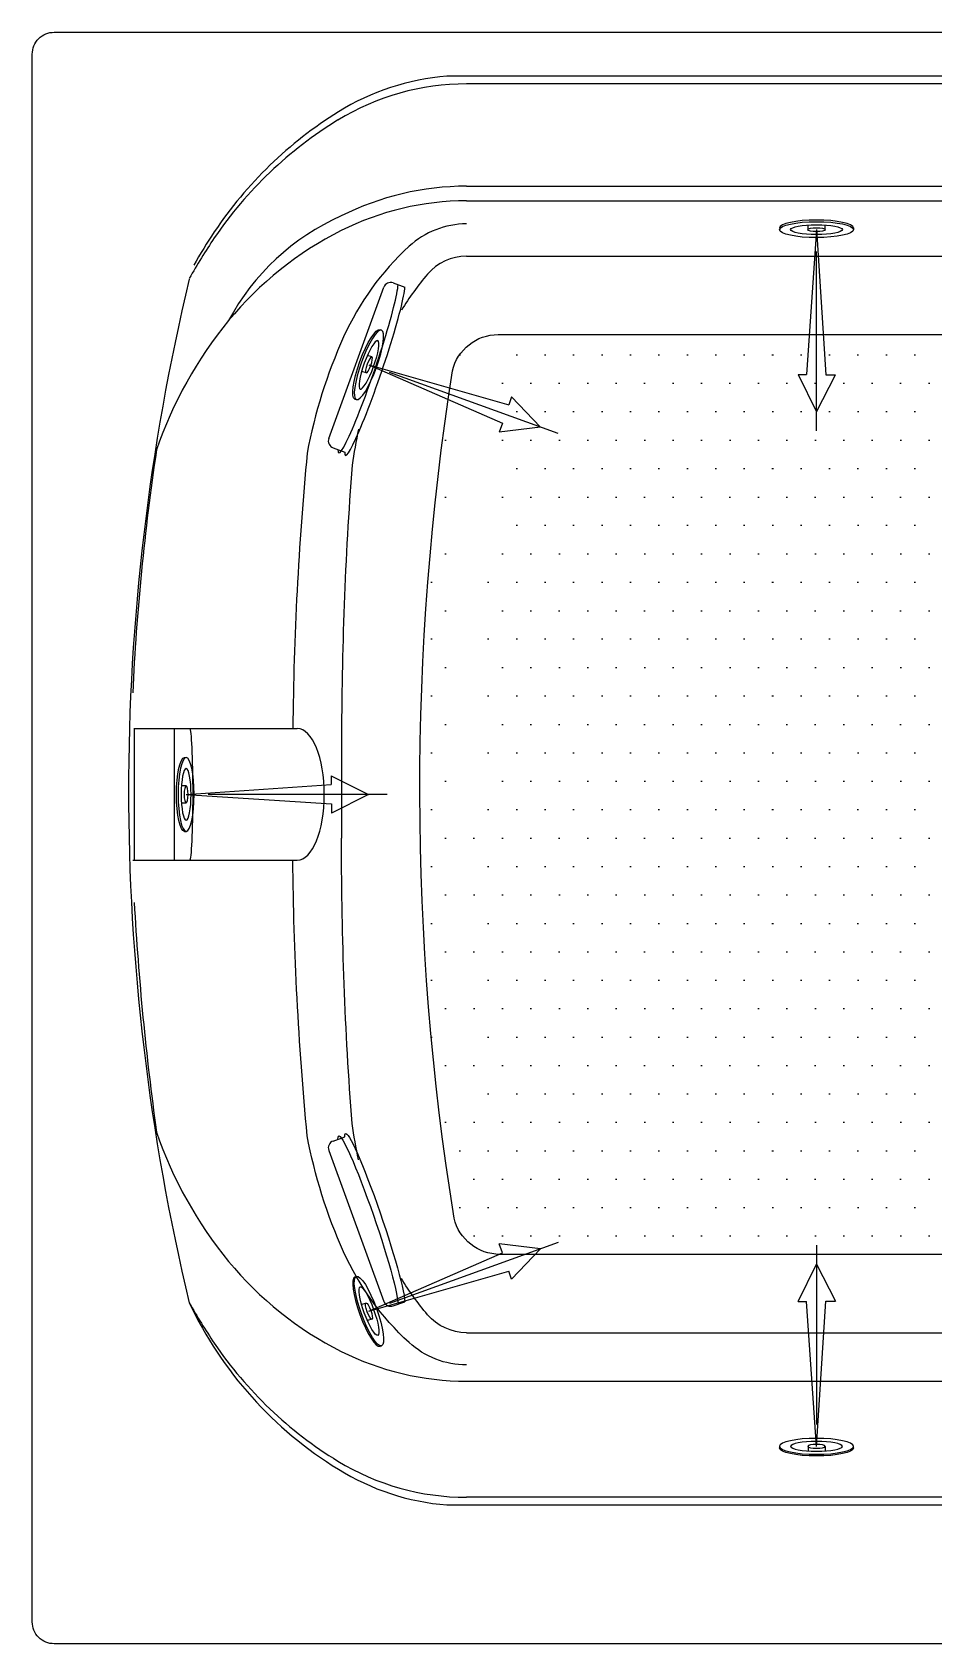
# Model space of a CAD drawing. Header units: millimetres. Extents: x -1239.85 to -1238.25, y 2235.66 to 2236.69.
# Drawn here: x -1239.852 to -1239.349, y 2235.786 to 2236.686 of the extents above; entities that cross this region are included whole.
import ezdxf

# ---------------------------------------------------------------- set-up
doc = ezdxf.new("R2010")
doc.units = ezdxf.units.MM
doc.linetypes.add('CENTER', pattern=[2, 1.25, -0.25, 0.25, -0.25])
for name, color, linetype in [('CONTOR04', 7, 'Continuous'), ('jacuzzi', 1, 'Continuous'), ('LCENTR02', 1, 'CENTER'), ('LCOTA02', 1, 'Continuous')]:
    doc.layers.add(name, color=color, linetype=linetype)

# ---------------------------------------------------------------- blocks, each defined once
blk = doc.blocks.new('A$C302A24D9')
at = {"layer": 'jacuzzi'}
for p, q in [((0, 1.23), (0, 1.02)), ((1.81, 1.02), (1.81, 1.61)), ((2.9, 1.02), (2.9, 1.61)), ((4.71, 1.23), (4.71, 1.02))]:
    blk.add_line(p, q, dxfattribs=at)
at = {"layer": 'jacuzzi', "extrusion": (0, 0, -1)}
for centre, major_axis, ratio, start_param, end_param in [((2.36, 1.23), (2.36, 0), 0.431953, 3.141593, 6.283185), ((2.36, 1.02), (2.36, 0), 0.431953, 3.141593, 9.424778), ((2.36, 1.02), (1.65, 0), 0.381644, 3.141593, 9.424778), ((2.36, 1.02), (0.544, 0), 0.461888, 1.570796326794896, 7.853981633974482)]:
    blk.add_ellipse(centre, major_axis=major_axis, ratio=ratio, start_param=start_param, end_param=end_param, dxfattribs=at)
blk = doc.blocks.new('BMG')
at = {"layer": 'LCENTR02'}
blk.add_line((0, -12.84), (0, 1.55), dxfattribs=at)
at = {"layer": 'LCOTA02'}
for p, q in [((0, 0), (-0.59, -9.27)), ((0, 0), (0.64, -9.26)), ((1.18, -9.25), (0, -11.64)), ((1.18, -9.25), (0.64, -9.26)), ((0, -11.64), (-1.2, -9.27)), ((-0.59, -9.27), (-1.2, -9.27))]:
    blk.add_line(p, q, dxfattribs=at)
at = {"layer": 'CONTOR04', "yscale": 0.5}
blk.add_blockref('A$C302A24D9', (-2.36, -0.51), dxfattribs=at)

msp = doc.modelspace()

# ---------------------------------------------------------------- hatches: boundary and pattern name
at = {"layer": 'jacuzzi'}
h = msp.add_hatch(dxfattribs=at)
h.set_pattern_fill('DOTS', color=256, scale=0.01, style=0)
h.set_pattern_definition([(0, (7.85173, -7.250472), (0.0079375, 0.015875), [0, -0.015875])])
edge = h.paths.add_edge_path()
edge.add_arc((-1238.93071, 2236.03004), 0.02625, 270, 341.80385, ccw=False)
edge.add_line((-1238.93071, 2236.00379), (-1239.59134, 2236.00379))
edge.add_arc((-1239.59134, 2236.03004), 0.02625, 193.31494, 270, ccw=False)
edge.add_arc((-1238.12465, 2236.26341), 1.51132, 171.10303, 189.11494, ccw=False)
edge.add_arc((-1239.59221, 2236.49124), 0.02625, 90, 167.00421, ccw=False)
edge.add_line((-1239.59221, 2236.51749), (-1238.51246, 2236.51749))
edge.add_arc((-1238.51246, 2236.49124), 0.02625, 12.99579, 90, ccw=False)
edge.add_arc((-1239.98002, 2236.26341), 1.51132, -9.11494, 8.89697, ccw=False)
edge.add_arc((-1238.51332, 2236.03004), 0.02625, 270, 346.68506, ccw=False)
edge.add_line((-1238.51332, 2236.00379), (-1238.79771, 2236.00379))
edge.add_arc((-1238.79771, 2236.03004), 0.02625, 198.19615, 270, ccw=False)
edge.add_arc((-1238.86421, 2236.00818), 0.04375, 18.19615, 161.80385)

# ---------------------------------------------------------------- linework, layer by layer
for p, q in [((-1239.23707, 2236.66177), (-1239.62088, 2236.66177)), ((-1239.23707, 2236.65748), (-1239.60993, 2236.65748)), ((-1239.60993, 2236.60031), (-1238.49474, 2236.60031)), ((-1239.60993, 2236.59214), (-1239.23707, 2236.59214)), ((-1239.60993, 2236.56124), (-1238.49474, 2236.56124)), ((-1239.65089, 2236.54629), (-1239.64441, 2236.54393)), ((-1239.68685, 2236.45943), (-1239.65612, 2236.54385)), ((-1239.68441, 2236.4542), (-1239.67793, 2236.45184)), ((-1239.79557, 2236.29739), (-1239.70443, 2236.29739)), ((-1239.79541, 2236.29739), (-1239.79541, 2236.22389)), ((-1239.77321, 2236.29739), (-1239.77321, 2236.22389)), ((-1239.67972, 2236.28869), (-1239.67972, 2236.2363)), ((-1239.67972, 2236.23259), (-1239.67972, 2236.2363)), ((-1239.79616, 2236.22389), (-1239.70443, 2236.22389)), ((-1239.68441, 2236.06708), (-1239.67793, 2236.06944)), ((-1239.68685, 2236.06185), (-1239.65612, 2235.97743)), ((-1239.65089, 2235.97499), (-1239.64441, 2235.97735)), ((-1239.60993, 2235.96004), (-1238.92911, 2235.96004)), ((-1239.60993, 2235.93296), (-1239.21567, 2235.93296)), ((-1238.79295, 2235.8638), (-1239.62088, 2235.8638)), ((-1238.94111, 2235.86809), (-1239.60993, 2235.86809))]:
    msp.add_line(p, q, dxfattribs=at)
at = {"layer": 'jacuzzi', "color": 3}
msp.add_lwpolyline([(-1238.25233, 2235.79855, -0.414214), (-1238.26458, 2235.7863), (-1239.84008, 2235.7863, -0.414214), (-1239.85233, 2235.79855), (-1239.85233, 2236.67405, -0.414214), (-1239.84008, 2236.6863), (-1238.26458, 2236.6863, -0.414214), (-1238.25233, 2236.67405)], format="xyb", close=True, dxfattribs=at)
at = {"layer": 'jacuzzi'}
for points in [[(-1239.60993, 2236.57927, 0.188149), (-1239.64203, 2236.56675, 0.101334), (-1239.67855, 2236.51613, 0.059725), (-1239.69887, 2236.45125, 0.021376), (-1239.70689, 2236.29739)], [(-1239.60993, 2236.56124, 0.219593), (-1239.63173, 2236.55119, 0.041078), (-1239.64624, 2236.53104)], [(-1239.67021, 2236.46468, 0.016396), (-1239.67384, 2236.44451, 0.018885), (-1239.67972, 2236.28869)], [(-1239.67021, 2236.0566, -0.016396), (-1239.67384, 2236.07677, -0.018885), (-1239.67972, 2236.23259)], [(-1239.60993, 2235.94201, -0.188149), (-1239.64203, 2235.95453, -0.101334), (-1239.67855, 2236.00515, -0.059725), (-1239.69887, 2236.07003, -0.021376), (-1239.70689, 2236.22389)], [(-1239.60993, 2235.96004, -0.219593), (-1239.63173, 2235.97009, -0.041078), (-1239.64624, 2235.99024)]]:
    msp.add_lwpolyline(points, format="xyb", dxfattribs=at)
msp.add_lwpolyline([(-1238.90578, 2236.02184, -0.323974), (-1238.93071, 2236.00379), (-1239.59134, 2236.00379, -0.347675), (-1239.61689, 2236.02399, -0.078754), (-1239.61779, 2236.49715, -0.349236), (-1239.59221, 2236.51749), (-1238.51246, 2236.51749, -0.349236), (-1238.48688, 2236.49715, -0.078754), (-1238.48778, 2236.02399, -0.347675), (-1238.51332, 2236.00379), (-1238.79771, 2236.00379, -0.323974), (-1238.82265, 2236.02184, 0.72393)], format="xyb", close=True, dxfattribs=at)
for centre, radius, start, end in [((-1239.60993, 2236.51985), 0.13762, 90, 121.43155), ((-1239.60993, 2236.52657), 0.13564, 94.62725, 121.84054), ((-1239.56147, 2236.44854), 0.22749, 121.84054, 146.29656), ((-1239.56418, 2236.445), 0.22536, 121.43155, 145.87249), ((-1239.60993, 2236.44484), 0.15547, 90, 116.73898), ((-1239.60993, 2236.43668), 0.15547, 90, 116.73898), ((-1239.62685, 2236.46362), 0.13126, 113.82874, 152.00466), ((-1239.48461, 2236.39727), 0.31988, 146.29656, 150.21449), ((-1239.59218, 2236.40143), 0.19493, 116.73898, 140.57371), ((-1239.49169, 2236.39586), 0.31293, 145.87249, 150.74404), ((-1238.56885, 2236.26153), 1.22976, 166.51171, 180.01904), ((-1239.65228, 2236.54245), 0.00408, 70, 160), ((-1239.56437, 2236.37857), 0.23093, 140.57371, 161.19335), ((-1239.68301, 2236.45804), 0.00408, 160, 250), ((-1238.46426, 2236.25523), 1.33346, 171.46999, 177.32618), ((-1238.56885, 2236.26358), 1.22976, 179.98096, 193.48829), ((-1238.2629, 2236.28422), 1.5348, 183.1321, 187.94446), ((-1239.56437, 2236.14654), 0.23093, 198.80665, 219.42629), ((-1239.68301, 2236.06324), 0.00408, 110, 200), ((-1239.59218, 2236.12367), 0.19493, 219.42629, 243.26102), ((-1239.56704, 2236.0699), 0.2185, 205.23581, 238.41221), ((-1239.49169, 2236.12971), 0.31293, 209.26347, 214.12751), ((-1239.65228, 2235.97883), 0.00408, 200, 290), ((-1239.56418, 2236.08058), 0.22536, 214.12751, 238.56845), ((-1239.60993, 2236.08843), 0.15547, 243.26102, 270), ((-1239.60993, 2236.00572), 0.13762, 238.56845, 270), ((-1239.60993, 2235.999), 0.13564, 238.15946, 265.37275)]:
    msp.add_arc(centre, radius, start, end, dxfattribs=at)
for centre, major_axis, ratio, start_param, end_param in [((-1239.66493, 2236.49925), (0.01633, 0.04788), 0.079053, 2.889448, 6.031041), ((-1239.66117, 2236.49788), (0.01633, 0.04788), 0.079053, 2.889448, 6.031041), ((-1239.7644, 2236.26064), (0, 0.03675), 0.049428, 3.141593, 6.283185), ((-1239.70443, 2236.26064), (0, 0.03675), 0.411322, 3.141593, 6.283185)]:
    msp.add_ellipse(centre, major_axis=major_axis, ratio=ratio, start_param=start_param, end_param=end_param, dxfattribs=at)
at = {"layer": 'jacuzzi', "extrusion": (0, 0, -1)}
for centre in [(-1239.66493, 2236.02203), (-1239.66117, 2236.0234)]:
    msp.add_ellipse(centre, major_axis=(-0.01633, 0.04788), ratio=0.079053, start_param=-0.252144, end_param=2.889448, dxfattribs=at)

# ---------------------------------------------------------------- block references
at = {"layer": 'jacuzzi', "yscale": 0.008744157023139087, "zscale": 0.008744157023021728}
for p, xscale, rotation in [((-1239.41462, 2236.57605), -0.008744157022985907, 0.0194465556614988), ((-1239.6644, 2236.50052), 0.008744157022985907, 70.06542589411727), ((-1239.76645, 2236.26064), 0.008744157022985907, 89.98055344433855), ((-1239.6644, 2235.97208), -0.008744157022985907, 109.9345741058827), ((-1239.41462, 2235.89656), 0.008744157022985907, 179.9805534443385)]:
    msp.add_blockref('BMG', p, dxfattribs=dict(at, xscale=xscale, rotation=rotation))

doc.saveas('drawing.dxf')
